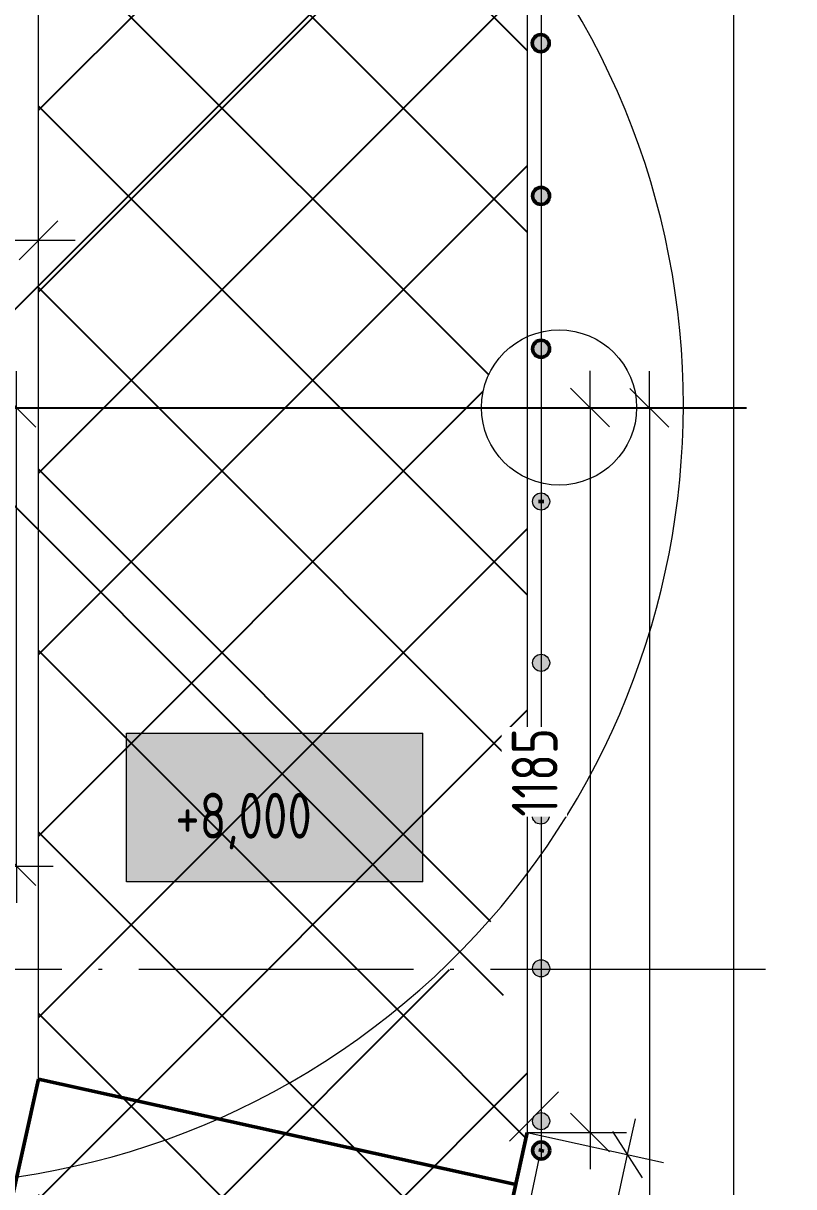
# Model space of a CAD drawing. Header units: millimetres. Extents: x -2281 to 17340, y -2563 to 4166.
# Drawn here: x 612.8 to 654.9, y 663.8 to 727.3 of the extents above; entities that cross this region are included whole.
import ezdxf

# ---------------------------------------------------------------- set-up
doc = ezdxf.new("R2010")
doc.units = ezdxf.units.MM
for name, pattern in [('K5LT32786', [0]), ('K5LT32835', [508, 317.5, -63.5, 63.5, -63.5]), ('K5LT32848', [19.2, 15, -2, 0.2, -2]), ('K5LT32849', [0]), ('K5LT32850', [180.2, 120, -30, 0.2, -30]), ('K5LT32855', [0]), ('K5LT32863', [0]), ('K5LT32865', [0]), ('K5LT32874', [50.8, 31.75, -6.35, 6.35, -6.35]), ('K5LT_THIN', [0]), ('K5LT_THIN_INCLUDED_TO_HATCHING', [0])]:
    doc.linetypes.add(name, pattern=pattern)
doc.layers.add('Системный слой', color=7, linetype='Continuous')
doc.styles.add('KDIMTEXTSTYLE', font='GOST_AU.SHX', dxfattribs={"width": 0.96, "oblique": 15, "height": 5})
doc.styles.add('KTEXTSTYLE', font='GOST_AU.SHX', dxfattribs={"width": 0.96, "height": 5})
doc.dimstyles.new('KDIMSTYLE (0.03)', dxfattribs={"dimtxt": 5, "dimasz": 1, "dimexe": 2, "dimexo": 0, "dimgap": 1, "dimtad": 1, "dimlfac": 30, "dimtxsty": 'KDIMTEXTSTYLE', "dimsah": 1, "dimcen": 0, "dimdle": 1, "dimadec": 0, "dimazin": 0, "dimtfac": 0.667, "dimtmove": 0, "dimatfit": 3, "dimfxl": 1, "dimtvp": 1, "dimtolj": 1, "dimtzin": 0, "dimarcsym": 0})

# ---------------------------------------------------------------- blocks, each defined once
blk = doc.blocks.new('U808')
at = {"layer": 'Системный слой'}
for points in [[(639.635, 656.766), (639.63, 657.199), (639.287, 657.466), (638.865, 657.364), (638.682, 656.971), (638.875, 656.583), (639.299, 656.491)], [(637.721, 647.899), (637.716, 648.333), (637.374, 648.6), (636.952, 648.498), (636.768, 648.105), (636.961, 647.716), (637.385, 647.625)], [(635.808, 639.033), (635.803, 639.467), (635.46, 639.733), (635.038, 639.632), (634.855, 639.239), (635.048, 638.85), (635.472, 638.759)], [(633.894, 630.167), (633.889, 630.601), (633.547, 630.867), (633.125, 630.766), (632.941, 630.373), (633.134, 629.984), (633.558, 629.892)]]:
    blk.add_hatch(color=7, dxfattribs=at).paths.add_polyline_path(points)
at = {"layer": 'Системный слой', "color": 7, "linetype": 'K5LT32865', "lineweight": 13}
for p, q in [((639.287, 657.466), (640.99, 665.355)), ((637.374, 648.6), (639.076, 656.488)), ((635.46, 639.733), (637.163, 647.622)), ((633.547, 630.867), (635.249, 638.756)), ((631.633, 622.001), (633.336, 629.89))]:
    blk.add_line(p, q, dxfattribs=at)
blk = doc.blocks.new('U890')
at = {"layer": 'Системный слой', "color": 3, "linetype": 'K5LT32849', "lineweight": 18, "true_color": 0x00ff00}
blk.add_circle((642.067, 706.339), 4.233, dxfattribs=at)
blk = doc.blocks.new('U889')
at = {"layer": 'Системный слой'}
blk.add_blockref('U890', (0, 0), dxfattribs=at)
blk = doc.blocks.new('U1172')
at = {"layer": 'Системный слой', "color": 7, "linetype": 'K5LT32874', "lineweight": 50}
for p, q in [((613.663, 669.707), (603.83, 625.235)), ((640.33, 666.794), (630.496, 622.322))]:
    blk.add_line(p, q, dxfattribs=at)
blk = doc.blocks.new('U1173')
at = {"layer": 'Системный слой', "true_color": 0x7d9ec0}
for points in [[(641.088, 700.745), (640.933, 700.772), (640.795, 700.848), (640.691, 700.966), (640.632, 701.111), (640.625, 701.268), (640.67, 701.419), (640.762, 701.546), (640.892, 701.635), (641.043, 701.676), (641.2, 701.665), (641.344, 701.602), (641.459, 701.495), (641.532, 701.355), (641.554, 701.212), (641.528, 701.057), (641.451, 700.919), (641.334, 700.815), (641.188, 700.756)], [(641.088, 691.945), (640.933, 691.972), (640.795, 692.048), (640.691, 692.166), (640.632, 692.311), (640.625, 692.468), (640.67, 692.619), (640.762, 692.746), (640.892, 692.835), (641.043, 692.876), (641.2, 692.865), (641.344, 692.802), (641.459, 692.695), (641.532, 692.555), (641.554, 692.412), (641.528, 692.257), (641.451, 692.119), (641.334, 692.015), (641.188, 691.956)], [(641.069, 683.612), (640.914, 683.638), (640.777, 683.715), (640.673, 683.832), (640.613, 683.978), (640.606, 684.135), (640.651, 684.286), (640.744, 684.413), (640.873, 684.502), (641.025, 684.543), (641.181, 684.531), (641.326, 684.468), (641.44, 684.361), (641.513, 684.222), (641.536, 684.078), (641.509, 683.924), (641.433, 683.786), (641.315, 683.682), (641.17, 683.623)], [(641.088, 675.278), (640.933, 675.305), (640.795, 675.381), (640.691, 675.499), (640.632, 675.645), (640.625, 675.802), (640.67, 675.952), (640.762, 676.079), (640.892, 676.169), (641.043, 676.21), (641.2, 676.198), (641.344, 676.135), (641.459, 676.028), (641.532, 675.889), (641.554, 675.745), (641.528, 675.59), (641.451, 675.453), (641.334, 675.349), (641.188, 675.289)], [(641.088, 666.945), (640.933, 666.972), (640.795, 667.048), (640.691, 667.166), (640.632, 667.311), (640.625, 667.468), (640.67, 667.619), (640.762, 667.746), (640.892, 667.835), (641.043, 667.876), (641.2, 667.865), (641.344, 667.802), (641.459, 667.695), (641.532, 667.555), (641.554, 667.412), (641.528, 667.257), (641.451, 667.119), (641.334, 667.015), (641.188, 666.956)]]:
    blk.add_hatch(color=153, dxfattribs=at).paths.add_polyline_path(points)
at = {"layer": 'Системный слой', "true_color": 0x0000ff}
for points in [[(641.088, 700.745), (640.933, 700.772), (640.795, 700.848), (640.691, 700.966), (640.632, 701.111), (640.625, 701.268), (640.67, 701.419), (640.762, 701.546), (640.892, 701.635), (641.043, 701.676), (641.2, 701.665), (641.344, 701.602), (641.459, 701.495), (641.532, 701.355), (641.554, 701.212), (641.528, 701.057), (641.451, 700.919), (641.334, 700.815), (641.188, 700.756)], [(641.088, 691.945), (640.933, 691.972), (640.795, 692.048), (640.691, 692.166), (640.632, 692.311), (640.625, 692.468), (640.67, 692.619), (640.762, 692.746), (640.892, 692.835), (641.043, 692.876), (641.2, 692.865), (641.344, 692.802), (641.459, 692.695), (641.532, 692.555), (641.554, 692.412), (641.528, 692.257), (641.451, 692.119), (641.334, 692.015), (641.188, 691.956)], [(641.069, 683.612), (640.914, 683.638), (640.777, 683.715), (640.673, 683.832), (640.613, 683.978), (640.606, 684.135), (640.651, 684.286), (640.744, 684.413), (640.873, 684.502), (641.025, 684.543), (641.181, 684.531), (641.326, 684.468), (641.44, 684.361), (641.513, 684.222), (641.536, 684.078), (641.509, 683.924), (641.433, 683.786), (641.315, 683.682), (641.17, 683.623)], [(641.088, 675.278), (640.933, 675.305), (640.795, 675.381), (640.691, 675.499), (640.632, 675.645), (640.625, 675.802), (640.67, 675.952), (640.762, 676.079), (640.892, 676.169), (641.043, 676.21), (641.2, 676.198), (641.344, 676.135), (641.459, 676.028), (641.532, 675.889), (641.554, 675.745), (641.528, 675.59), (641.451, 675.453), (641.334, 675.349), (641.188, 675.289)], [(641.088, 666.945), (640.933, 666.972), (640.795, 667.048), (640.691, 667.166), (640.632, 667.311), (640.625, 667.468), (640.67, 667.619), (640.762, 667.746), (640.892, 667.835), (641.043, 667.876), (641.2, 667.865), (641.344, 667.802), (641.459, 667.695), (641.532, 667.555), (641.554, 667.412), (641.528, 667.257), (641.451, 667.119), (641.334, 667.015), (641.188, 666.956)]]:
    blk.add_hatch(color=5, dxfattribs=at).paths.add_polyline_path(points)
at = {"layer": 'Системный слой', "color": 7, "linetype": 'K5LT_THIN', "lineweight": 13}
for p, q in [((640.965, 701.212), (641.244, 701.212)), ((641.088, 701.212), (641.088, 665.344)), ((639.356, 666.317), (642.042, 669.003))]:
    blk.add_line(p, q, dxfattribs=at)
for centre in [(641.088, 701.212), (641.088, 692.412), (641.069, 684.078), (641.088, 675.745), (641.088, 667.412)]:
    blk.add_circle(centre, 0.467, dxfattribs=at)
blk = doc.blocks.new('U1178')
at = {"layer": 'Системный слой', "true_color": 0xffffff}
blk.add_hatch(color=7, dxfattribs=at).paths.add_polyline_path([(618.46, 680.464), (634.641, 680.464), (634.642, 688.579), (618.46, 688.579)])
at = {"layer": 'Системный слой', "color": 7, "linetype": 'K5LT_THIN_INCLUDED_TO_HATCHING', "lineweight": 13}
for p, q in [((618.46, 680.464), (618.46, 688.579)), ((618.46, 688.579), (634.642, 688.579)), ((634.641, 680.464), (634.642, 688.579)), ((634.641, 680.464), (618.46, 680.464))]:
    blk.add_line(p, q, dxfattribs=at)
at = {"layer": 'Системный слой', "color": 7, "insert": (621.127, 685.321), "char_height": 2.5, "attachment_point": 1, "style": 'KTEXTSTYLE'}
blk.add_mtext('\\H3.5;\\W0.965;\\Q15;\\Q0;\\H2.50;+8,000', dxfattribs=at)
blk = doc.blocks.new('D210')
at = {"layer": 'Системный слой', "color": 7, "linetype": 'K5LT_THIN', "lineweight": 13}
for p, q in [((651.594, 1011.318), (651.594, 1013.318)), ((652.655, 1010.258), (650.534, 1012.379)), ((654.568, 1011.318), (649.594, 1011.318)), ((651.594, 1011.318), (651.594, 216.318)), ((650.534, 217.379), (652.655, 215.258)), ((647.013, 216.318), (653.594, 216.318)), ((651.594, 216.318), (651.594, 214.318))]:
    blk.add_line(p, q, dxfattribs=at)
blk.add_wipeout([(650.594, 841.443), (647.026, 841.443), (647.026, 847.603), (650.594, 847.603)]).dxf.layer = 'Системный слой'
at = {"layer": 'Системный слой', "color": 7, "insert": (647.327, 841.443), "char_height": 2.5, "attachment_point": 1, "rotation": 90, "style": 'KTEXTSTYLE'}
blk.add_mtext('\\H3.5;\\W0.965;\\Q15;\\Q0;\\W0.715;\\H2.50;23850', dxfattribs=at)
blk = doc.blocks.new('KDIMARROW_03')
at = {"layer": 'Системный слой', "color": 0, "linetype": 'K5LT_THIN', "lineweight": 13}
for p, q in [((-1.061, -1.061), (1.061, 1.061)), ((0, 0), (-1, 0)), ((0, 0), (2, 0))]:
    blk.add_line(p, q, dxfattribs=at)
blk = doc.blocks.new('D251')
at = {"layer": 'Системный слой', "color": 7, "linetype": 'K5LT_THIN', "lineweight": 13}
for p, q in [((612.462, 706.318), (612.462, 708.318)), ((613.523, 705.257), (611.402, 707.378)), ((584.056, 706.318), (614.462, 706.318)), ((612.462, 681.318), (612.462, 706.318)), ((611.402, 682.378), (613.523, 680.257)), ((581.473, 681.318), (614.462, 681.318)), ((612.462, 681.318), (612.462, 679.318))]:
    blk.add_line(p, q, dxfattribs=at)
blk.add_wipeout([(611.462, 691.933), (607.894, 691.933), (607.894, 695.552), (611.462, 695.552)]).dxf.layer = 'Системный слой'
at = {"layer": 'Системный слой', "color": 7, "insert": (608.195, 691.933), "char_height": 2.5, "attachment_point": 1, "rotation": 90, "style": 'KTEXTSTYLE'}
blk.add_mtext('\\H3.5;\\W0.965;\\Q15;\\Q0;\\W0.715;\\H2.50;750', dxfattribs=at)
blk = doc.blocks.new('D297')
at = {"layer": 'Системный слой', "color": 7, "linetype": 'K5LT_THIN', "lineweight": 13}
for p, q in [((646.995, 706.318), (646.995, 708.318)), ((648.056, 705.257), (645.935, 707.378)), ((646.3, 706.318), (648.995, 706.318)), ((646.995, 706.318), (646.995, 589.651)), ((645.935, 590.712), (648.056, 588.591)), ((644.364, 589.651), (648.995, 589.651)), ((646.995, 589.651), (646.995, 587.651))]:
    blk.add_line(p, q, dxfattribs=at)
blk.add_wipeout([(645.995, 631.341), (642.427, 631.341), (642.427, 637.056), (645.995, 637.056)]).dxf.layer = 'Системный слой'
at = {"layer": 'Системный слой', "color": 7, "insert": (642.728, 631.341), "char_height": 2.5, "attachment_point": 1, "rotation": 90, "style": 'KTEXTSTYLE'}
blk.add_mtext('\\H3.5;\\W0.965;\\Q15;\\Q0;\\H2.50;3500', dxfattribs=at)
blk = doc.blocks.new('D320')
at = {"layer": 'Системный слой', "color": 7, "linetype": 'K5LT_THIN', "lineweight": 13}
for p, q in [((643.756, 706.339), (643.756, 708.339)), ((644.817, 705.278), (642.696, 707.399)), ((642.067, 706.339), (645.756, 706.339)), ((643.756, 706.339), (643.756, 666.794)), ((642.696, 667.854), (644.817, 665.733)), ((640.33, 666.794), (645.756, 666.794)), ((643.756, 666.794), (643.756, 664.794))]:
    blk.add_line(p, q, dxfattribs=at)
blk.add_wipeout([(642.506, 684.02), (638.938, 684.02), (638.938, 688.909), (642.506, 688.909)]).dxf.layer = 'Системный слой'
at = {"layer": 'Системный слой', "color": 7, "insert": (639.489, 684.02), "char_height": 2.5, "attachment_point": 1, "rotation": 90, "style": 'KTEXTSTYLE'}
blk.add_mtext('\\H3.5;\\W0.965;\\Q15;\\Q0;\\H2.50;1185', dxfattribs=at)
blk = doc.blocks.new('D322')
at = {"layer": 'Системный слой', "color": 7, "linetype": 'K5LT_THIN', "lineweight": 13}
for p, q in [((645.809, 665.582), (646.241, 667.535)), ((640.33, 666.794), (647.762, 665.15)), ((646.615, 664.318), (645.002, 666.847)), ((630.496, 622.322), (637.928, 620.679)), ((635.169, 622.375), (636.782, 619.846)), ((635.976, 621.11), (635.544, 619.158))]:
    blk.add_line(p, q, dxfattribs=at)
blk.add_wipeout([(639.086, 640.968), (635.602, 641.739), (636.727, 646.823), (640.21, 646.052)]).dxf.layer = 'Системный слой'
blk.add_line((635.976, 621.11), (645.809, 665.582), dxfattribs=at)
at = {"layer": 'Системный слой', "color": 7, "insert": (636.14, 641.62), "char_height": 2.5, "attachment_point": 1, "rotation": 77.53169, "style": 'KTEXTSTYLE'}
blk.add_mtext('\\H3.5;\\W0.965;\\Q15;\\Q0;\\H2.50;1365', dxfattribs=at)
blk = doc.blocks.new('D324')
at = {"layer": 'Системный слой', "color": 7, "linetype": 'K5LT_THIN', "lineweight": 13}
for p, q in [((606.995, 713.853), (606.995, 717.463)), ((613.663, 714.553), (613.663, 717.463)), ((606.995, 715.463), (604.995, 715.463)), ((606.995, 715.463), (613.663, 715.463)), ((613.663, 715.463), (615.663, 715.463))]:
    blk.add_line(p, q, dxfattribs=at)
blk.add_wipeout([(607.948, 716.463), (607.948, 720.031), (612.52, 720.031), (612.52, 716.463)]).dxf.layer = 'Системный слой'
for p, q in [((608.056, 716.523), (605.935, 714.402)), ((612.603, 714.402), (614.724, 716.523))]:
    blk.add_line(p, q, dxfattribs=at)
at = {"layer": 'Системный слой', "color": 7, "insert": (607.948, 719.73), "char_height": 2.5, "attachment_point": 1, "style": 'KTEXTSTYLE'}
blk.add_mtext('\\H3.5;\\W0.965;\\Q15;\\Q0;\\H2.50;200', dxfattribs=at)

msp = doc.modelspace()

# ---------------------------------------------------------------- hatches: boundary and pattern name
at = {"layer": 'Системный слой'}
h = msp.add_hatch(dxfattribs=at)
h.set_pattern_fill('', angle=45, style=0, pattern_type=0)
h.set_pattern_definition([(45, (0, 0), (-4.949747, 4.949747), []), (135, (0, 0), (-4.949747, -4.949747), [])])
h.paths.add_polyline_path([(635.77792, 675.67848), (634.66854, 674.67292), (633.52407, 673.70751), (632.34593, 672.78346), (631.13564, 671.90196), (629.89473, 671.06411), (628.62476, 670.27099), (627.32736, 669.5236), (626.00416, 668.82288), (624.65685, 668.16973), (623.28714, 667.56497), (621.89675, 667.00938), (620.48746, 666.50365), (619.06106, 666.04842), (617.61935, 665.64429), (616.16416, 665.29175), (614.69734, 664.99126), (613.66203, 664.81166), (613.66203, 655.97611), (640.3287, 655.97611), (640.3287, 675.67848)])
h.paths.add_polyline_path([(613.66203, 675.67848), (635.77792, 675.67848), (636.72079, 676.59235), (613.66203, 699.65111)])
h.paths.add_polyline_path([(613.66203, 699.65111), (636.72079, 676.59235), (637.7605, 677.66978), (638.76119, 678.78354), (639.72158, 679.93224), (640.3287, 680.70351), (640.3287, 702.47854), (639.90723, 702.69754), (639.51294, 702.96237), (639.1508, 703.26971), (638.82537, 703.61568), (638.54075, 703.99593), (638.30051, 704.40567), (638.10769, 704.83974), (637.9647, 705.29268), (637.87336, 705.75879), (637.8348, 706.2322), (637.83351, 706.31776), (613.66203, 706.31777)])
h.paths.add_polyline_path([(613.66203, 664.81166), (615.1359, 665.0754), (616.59945, 665.39146), (618.05081, 665.75944), (619.48814, 666.17886), (620.90963, 666.64921), (622.31347, 667.16988), (623.69787, 667.74022), (625.06109, 668.35949), (626.40138, 669.02692), (627.71706, 669.74165), (629.00645, 670.50278), (630.26792, 671.30935), (631.49987, 672.16033), (632.70072, 673.05464), (633.86897, 673.99115), (635.00313, 674.96867), (635.77792, 675.67848), (613.66203, 675.67848)])
h.paths.add_polyline_path([(636.66151, 735.98391), (613.66203, 712.98444), (613.66203, 706.31777), (637.83351, 706.31777), (637.85782, 706.79212), (637.93512, 707.26077), (638.06443, 707.7178), (638.24412, 708.15747), (638.47193, 708.57424), (638.745, 708.96288), (639.05988, 709.31847), (639.41262, 709.63656), (639.79877, 709.91312), (640.21347, 710.14469), (640.3287, 710.19867), (640.3287, 732.31672)])
h.paths.add_polyline_path([(613.66203, 747.82388), (613.66203, 712.98444), (636.66151, 735.98391), (631.77012, 740.8753), (631.28098, 741.36444), (630.84925, 740.93271), (629.60142, 741.76023), (628.32492, 742.54278), (627.02136, 743.27939), (625.6924, 743.9691), (624.33971, 744.61105), (622.96502, 745.20442), (621.57008, 745.74846), (620.15664, 746.24248), (618.72651, 746.68585), (617.2815, 747.07801), (615.82343, 747.41846), (614.35417, 747.70677)])
at = {"layer": 'Системный слой', "true_color": 0x7d9ec0}
for points in [[(641.06917, 725.74515), (640.91422, 725.77162), (640.77685, 725.84805), (640.67265, 725.96575), (640.61344, 726.11137), (640.60595, 726.26839), (640.65101, 726.41899), (640.74353, 726.54608), (640.87299, 726.63524), (641.02472, 726.67636), (641.18149, 726.66476), (641.32551, 726.60177), (641.44045, 726.49453), (641.51326, 726.35521), (641.53584, 726.21181), (641.50936, 726.05686), (641.43294, 725.91949), (641.31524, 725.81529), (641.16961, 725.75608)], [(641.08773, 717.41181), (640.93278, 717.43829), (640.79541, 717.51471), (640.69121, 717.63241), (640.632, 717.77804), (640.62451, 717.93506), (640.66957, 718.08565), (640.76209, 718.21275), (640.89155, 718.30191), (641.04328, 718.34302), (641.20004, 718.33143), (641.34407, 718.26844), (641.45901, 718.1612), (641.53182, 718.02188), (641.5544, 717.87848), (641.52792, 717.72353), (641.4515, 717.58616), (641.3338, 717.48196), (641.18817, 717.42275)], [(641.08773, 709.07848), (640.93278, 709.10496), (640.79541, 709.18138), (640.69121, 709.29908), (640.632, 709.4447), (640.62451, 709.60172), (640.66957, 709.75232), (640.76209, 709.87941), (640.89155, 709.96857), (641.04328, 710.00969), (641.20004, 709.9981), (641.34407, 709.9351), (641.45901, 709.82787), (641.53182, 709.68855), (641.5544, 709.54515), (641.52792, 709.39019), (641.4515, 709.25283), (641.3338, 709.14862), (641.18817, 709.08942)], [(640.98965, 665.3546), (640.84386, 665.41339), (640.72586, 665.51725), (640.64905, 665.6544), (640.62213, 665.80927), (640.64816, 665.9643), (640.72419, 666.10189), (640.84159, 666.20643), (640.98704, 666.26605), (641.14404, 666.274), (641.29477, 666.22936), (641.42212, 666.13721), (641.51165, 666.008), (641.55321, 665.8564), (641.54481, 665.71147), (641.48602, 665.56568), (641.38215, 665.44768), (641.245, 665.37087), (641.09013, 665.34395)]]:
    msp.add_hatch(color=153, dxfattribs=at).paths.add_polyline_path(points)
at = {"layer": 'Системный слой', "true_color": 0x0000ff}
for points in [[(641.06917, 725.74515), (640.91422, 725.77162), (640.77685, 725.84805), (640.67265, 725.96575), (640.61344, 726.11137), (640.60595, 726.26839), (640.65101, 726.41899), (640.74353, 726.54608), (640.87299, 726.63524), (641.02472, 726.67636), (641.18149, 726.66476), (641.32551, 726.60177), (641.44045, 726.49453), (641.51326, 726.35521), (641.53584, 726.21181), (641.50936, 726.05686), (641.43294, 725.91949), (641.31524, 725.81529), (641.16961, 725.75608)], [(641.08773, 717.41181), (640.93278, 717.43829), (640.79541, 717.51471), (640.69121, 717.63241), (640.632, 717.77804), (640.62451, 717.93506), (640.66957, 718.08565), (640.76209, 718.21275), (640.89155, 718.30191), (641.04328, 718.34302), (641.20004, 718.33143), (641.34407, 718.26844), (641.45901, 718.1612), (641.53182, 718.02188), (641.5544, 717.87848), (641.52792, 717.72353), (641.4515, 717.58616), (641.3338, 717.48196), (641.18817, 717.42275)], [(641.08773, 709.07848), (640.93278, 709.10496), (640.79541, 709.18138), (640.69121, 709.29908), (640.632, 709.4447), (640.62451, 709.60172), (640.66957, 709.75232), (640.76209, 709.87941), (640.89155, 709.96857), (641.04328, 710.00969), (641.20004, 709.9981), (641.34407, 709.9351), (641.45901, 709.82787), (641.53182, 709.68855), (641.5544, 709.54515), (641.52792, 709.39019), (641.4515, 709.25283), (641.3338, 709.14862), (641.18817, 709.08942)], [(640.98965, 665.3546), (640.84386, 665.41339), (640.72586, 665.51725), (640.64905, 665.6544), (640.62213, 665.80927), (640.64816, 665.9643), (640.72419, 666.10189), (640.84159, 666.20643), (640.98704, 666.26605), (641.14404, 666.274), (641.29477, 666.22936), (641.42212, 666.13721), (641.51165, 666.008), (641.55321, 665.8564), (641.54481, 665.71147), (641.48602, 665.56568), (641.38215, 665.44768), (641.245, 665.37087), (641.09013, 665.34395)]]:
    msp.add_hatch(color=5, dxfattribs=at).paths.add_polyline_path(points)

# ---------------------------------------------------------------- linework, layer by layer
at = {"layer": 'Системный слой', "color": 7, "linetype": 'K5LT_THIN_INCLUDED_TO_HATCHING', "lineweight": 13}
for p, q in [((613.66309, 669.70672), (613.66309, 756.54342)), ((640.32976, 756.11067), (640.32976, 666.79371))]:
    msp.add_line(p, q, dxfattribs=at)
at = {"layer": 'Системный слой', "color": 7, "linetype": 'K5LT_THIN', "lineweight": 13}
msp.add_line((641.08773, 743.34515), (641.08773, 695.4227), dxfattribs=at)
at = {"layer": 'Системный слой', "color": 3, "linetype": 'K5LT32850', "lineweight": 25, "true_color": 0x00ff00}
for p, q in [((639.02179, 738.3442), (574.96894, 674.29135)), ((574.96894, 738.3442), (639.02179, 674.29135)), ((561.70316, 706.31777), (652.28757, 706.31777))]:
    msp.add_line(p, q, dxfattribs=at)
at = {"layer": 'Системный слой', "color": 7, "linetype": 'K5LT32835', "lineweight": 25}
msp.add_line((561.99537, 706.31779), (651.99537, 706.31776), dxfattribs=at)
at = {"layer": 'Системный слой', "color": 7, "linetype": 'K5LT32786', "lineweight": 18}
msp.add_line((646.99537, 706.31777), (566.99537, 706.31777), dxfattribs=at)
at = {"layer": 'Системный слой', "color": 5, "linetype": 'K5LT32855', "lineweight": 50, "true_color": 0x0000ff}
for p, q in [((640.94121, 701.21181), (641.23424, 701.21181)), ((640.96879, 665.8367), (641.24191, 665.77732))]:
    msp.add_line(p, q, dxfattribs=at)
at = {"layer": 'Системный слой', "color": 1, "linetype": 'K5LT32848', "lineweight": 18, "true_color": 0xff0000}
msp.add_line((710.93102, 675.67848), (563.32335, 675.67848), dxfattribs=at)
at = {"layer": 'Системный слой', "color": 7, "linetype": 'K5LT32863', "lineweight": 50}
msp.add_line((613.66309, 669.70672), (639.70084, 663.9494), dxfattribs=at)
at = {"layer": 'Системный слой', "color": 5, "linetype": 'K5LT32855', "lineweight": 50, "true_color": 0x0000ff}
for centre in [(641.06917, 726.21181), (641.08773, 717.87848), (641.08773, 709.54515), (641.08879, 665.81061)]:
    msp.add_circle(centre, 0.46667, dxfattribs=at)
at = {"layer": 'Системный слой', "color": 3, "linetype": 'K5LT32849', "lineweight": 18, "true_color": 0x00ff00}
msp.add_arc((606.33591, 706.44762), 42.51015, 214.3509713, 33.9230682, dxfattribs=at)

# ---------------------------------------------------------------- block references
at = {"layer": 'Системный слой'}
for name in ['U889', 'U1173', 'U1178', 'U1172', 'U808']:
    msp.add_blockref(name, (0, 0), dxfattribs=at)

# ---------------------------------------------------------------- next in the draw order: dimensions: what is measured, and where the dimension line sits
at = {"layer": 'Системный слой', "color": 7}
for base, p1, p2, picture, middle in [((651.59428, 1011.31806), (647.01339, 216.31806), (654.56806, 1011.31806), 'D210', (651.59428, 844.65139)), ((612.46203, 681.31777), (584.0561, 706.31777), (581.47316, 681.31777), 'D251', (612.46203, 693.81777))]:
    dim = msp.add_linear_dim(base=base, p1=p1, p2=p2, angle=90, dimstyle='KDIMSTYLE (0.03)', override={"dimexo": 0, "dimpost": '\\H2.5;\\W0.965;\\Q0;<>', "dimblk1": 'KDIMARROW_03', "dimblk2": 'KDIMARROW_03', "dimse1": 0, "dimse2": 0, "dimclrt": 7, "dimtolj": 1}, dxfattribs=at)
    dim.commit()
    dim.dimension.update_dxf_attribs({"geometry": picture, "text_midpoint": middle, "dimtype": 160})
dim = msp.add_linear_dim(base=(606.99537, 715.46295), p1=(613.66309, 714.55303), p2=(606.99537, 713.85338), dimstyle='KDIMSTYLE (0.03)', override={"dimexo": 0, "dimpost": '\\H2.5;\\W0.965;\\Q0;<>', "dimblk1": 'KDIMARROW_03', "dimblk2": 'KDIMARROW_03', "dimse1": 0, "dimse2": 0, "dimclrt": 7, "dimtolj": 1}, dxfattribs=at)
dim.commit()
dim.dimension.update_dxf_attribs({"geometry": 'D324', "text_midpoint": (610.32923, 715.46295), "dimtype": 160})

# ---------------------------------------------------------------- next in the draw order: dimensions: what is measured, and where the dimension line sits
dim = msp.add_linear_dim(base=(646.99537, 706.31776), p1=(644.36388, 589.65111), p2=(646.30008, 706.31776), angle=90, dimstyle='KDIMSTYLE (0.03)', override={"dimexo": 0, "dimpost": '\\H2.5;\\W0.965;\\Q0;<>', "dimblk1": 'KDIMARROW_03', "dimblk2": 'KDIMARROW_03', "dimse1": 0, "dimse2": 0, "dimclrt": 7, "dimtolj": 1}, dxfattribs=at)
dim.commit()
dim.dimension.update_dxf_attribs({"geometry": 'D297', "text_midpoint": (646.99537, 634.31776), "dimtype": 160})

# ---------------------------------------------------------------- next in the draw order: dimensions: what is measured, and where the dimension line sits
dim = msp.add_linear_dim(base=(643.75626, 706.33861), p1=(640.32976, 666.79371), p2=(642.06679, 706.33861), angle=90, text='\\H2.5;\\W0.965;\\Q0;\\H2.5;\\W0.965;\\Q0;\\Q0;1185', dimstyle='KDIMSTYLE (0.03)', override={"dimexo": 0, "dimblk1": 'KDIMARROW_03', "dimblk2": 'KDIMARROW_03', "dimse1": 0, "dimse2": 0, "dimclrt": 7, "dimtolj": 1}, dxfattribs=at)
dim.commit()
dim.dimension.update_dxf_attribs({"geometry": 'D320', "text_midpoint": (643.75626, 686.56616), "dimtype": 160})

# ---------------------------------------------------------------- next in the draw order: dimensions: what is measured, and where the dimension line sits
dim = msp.add_linear_dim(base=(635.9756, 621.1105), p1=(640.32976, 666.79371), p2=(630.49643, 622.32202), angle=257.5316909, text='\\H2.5;\\W0.965;\\Q0;\\H2.5;\\W0.965;\\Q0;\\Q0;1365', dimstyle='KDIMSTYLE (0.03)', override={"dimexo": 0, "dimblk1": 'KDIMARROW_03', "dimblk2": 'KDIMARROW_03', "dimse1": 0, "dimse2": 0, "dimclrt": 7, "dimtolj": 1}, dxfattribs=at)
dim.commit()
dim.dimension.update_dxf_attribs({"geometry": 'D322', "text_midpoint": (640.89227, 643.34634), "dimtype": 161})

doc.saveas('drawing.dxf')
